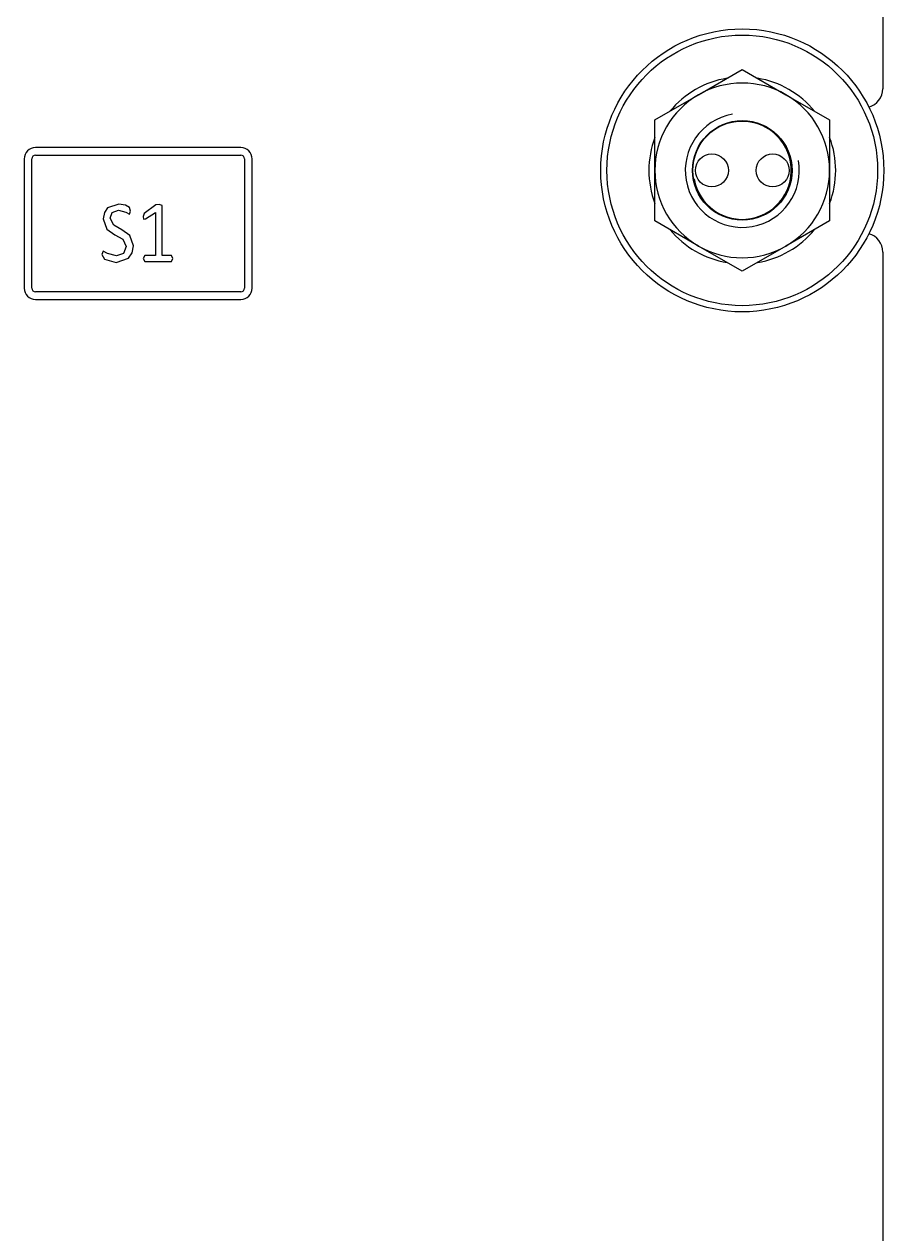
# Model space of a CAD drawing. Extents: x -181672 to 290600, y -29000 to 395522.
# Drawn here: x -170455.3 to -170229.1, y 31123.6 to 31442.1 of the extents above; entities that cross this region are included whole.
import ezdxf

# ---------------------------------------------------------------- set-up
doc = ezdxf.new("R2010")
doc.units = 0
doc.header["$LTSCALE"] = 10

# ---------------------------------------------------------------- blocks, each defined once
blk = doc.blocks.new('XFM7P20PCW$0$A$C29d41b1e')
for p, q in [((377.5, 1912.02), (377.5, 1560.5)), ((329, 1558.92), (340.5, 1565.56)), ((340.5, 1565.56), (352, 1558.92)), ((317.5, 1552.28), (329, 1558.92)), ((352, 1558.92), (363.5, 1552.28)), ((317.5, 1539), (317.5, 1552.28)), ((363.5, 1552.28), (363.5, 1539)), ((208.5, 1545), (154.5, 1545)), ((151.5, 1542), (151.5, 1508)), ((153.5, 1508), (153.5, 1542)), ((154.5, 1543), (208.5, 1543)), ((209.5, 1542), (209.5, 1508)), ((211.5, 1508), (211.5, 1542)), ((317.5, 1525.72), (317.5, 1539)), ((363.5, 1539), (363.5, 1525.72)), ((186.19, 1529.9), (183.11, 1527.69)), ((186.98, 1530.04), (186.19, 1529.9)), ((187.81, 1529.72), (186.98, 1530.04)), ((187.81, 1516.59), (187.81, 1529.72)), ((179.19, 1527.44), (179.47, 1528.3)), ((183.11, 1527.69), (182.8, 1526.83)), ((183.43, 1526.23), (186.02, 1527.94)), ((186.02, 1527.94), (186.02, 1516.59)), ((329, 1519.08), (317.5, 1525.72)), ((363.5, 1525.72), (352, 1519.08)), ((172.3, 1517.73), (171.96, 1516.86)), ((183.22, 1516.59), (182.85, 1515.79)), ((186.02, 1516.59), (183.22, 1516.59)), ((190.25, 1516.59), (187.81, 1516.59)), ((190.61, 1515.79), (190.25, 1516.59)), ((340.5, 1512.44), (329, 1519.08)), ((352, 1519.08), (340.5, 1512.44)), ((377.5, 1517.5), (377.5, 1040.5)), ((182.85, 1515.79), (183.22, 1515)), ((183.22, 1515), (190.25, 1515)), ((190.25, 1515), (190.61, 1515.79)), ((208.5, 1507), (154.5, 1507)), ((154.5, 1505), (208.5, 1505))]:
    blk.add_line(p, q)
at = {"flags": 128}
for points in [[(176.37, 1530.15), (173.46, 1529.13), (172.61, 1527.9), (172.3, 1526.24)], [(179.47, 1528.3), (179.25, 1529.23), (178.13, 1529.84), (176.37, 1530.15)], [(172.3, 1526.24), (173.25, 1523.54), (175.34, 1522.04), (177.42, 1520.85), (178.36, 1518.97)], [(174.12, 1526.42), (174.65, 1527.89), (176.32, 1528.51)], [(180.23, 1519.18), (179.27, 1521.86), (177.17, 1523.34), (175.07, 1524.56), (174.12, 1526.42)], [(176.32, 1528.51), (178.23, 1527.96), (179.19, 1527.44)], [(182.8, 1526.83), (182.92, 1526.14), (183.43, 1526.23)], [(175.67, 1514.77), (178.92, 1515.93), (179.88, 1517.32), (180.23, 1519.18)], [(171.96, 1516.86), (172.63, 1515.61), (175.67, 1514.77)], [(175.75, 1516.48), (173.39, 1517.11), (172.3, 1517.73)], [(178.36, 1518.97), (177.64, 1517.14), (175.75, 1516.48)]]:
    blk.add_lwpolyline(points, dxfattribs=at)
for centre, radius in [((340.5, 1539), 37.25), ((340.5, 1539), 35.62), ((340.5, 1539), 13.11), ((340.5, 1539), 13), ((332.5, 1539), 4.34), ((348.5, 1539), 4.34)]:
    blk.add_circle(centre, radius)
for centre, radius, start, end in [((340.5, 1539), 24.59, 99.2886, 140.7114), ((340.5, 1539), 23, 60, 120), ((340.5, 1539), 24.59, 39.2886, 80.7114), ((340.5, 1539), 23, 120, 180), ((340.5, 1539), 23, 0, 60), ((372.5, 1560.5), 5, 285.1828, 0), ((340.5, 1539), 15, 100, 10), ((340.5, 1539), 12.89, 190, 100), ((154.5, 1542), 3, 90, 180), ((208.5, 1542), 3, 0, 90), ((340.5, 1539), 24.59, 159.2886, 200.7114), ((340.5, 1539), 24.59, 339.2886, 20.7114), ((154.5, 1542), 1, 90, 180), ((208.5, 1542), 1, 0, 90), ((340.5, 1539), 23, 180, 240), ((340.5, 1539), 23, 300, 0), ((340.5, 1539), 24.59, 219.2886, 260.7114), ((340.5, 1539), 24.59, 279.2886, 320.7114), ((372.5, 1517.5), 5, 0, 74.8172), ((340.5, 1539), 23, 240, 300), ((154.5, 1508), 3, 180, 270), ((154.5, 1508), 1, 180, 270), ((208.5, 1508), 1, 270, 0), ((208.5, 1508), 3, 270, 0)]:
    blk.add_arc(centre, radius, start, end)
blk = doc.blocks.new('XFM7P20PCW')
blk.add_blockref('XFM7P20PCW$0$A$C29d41b1e', (-170606.83737, 29864.56704))

msp = doc.modelspace()

# ---------------------------------------------------------------- block references
msp.add_blockref('XFM7P20PCW', (0, 0))

doc.saveas('drawing.dxf')
